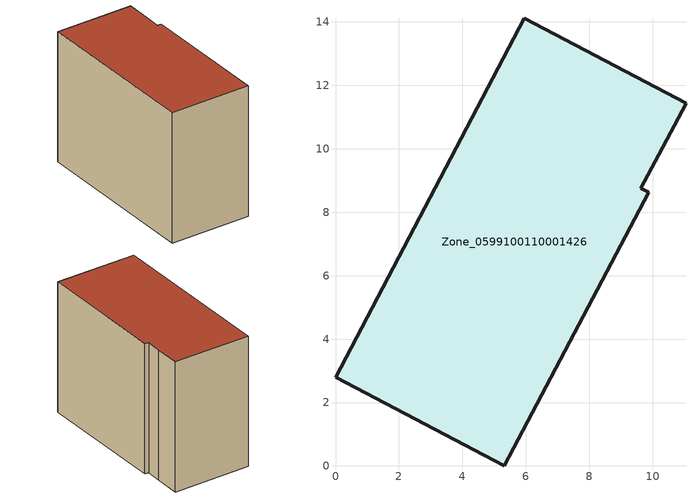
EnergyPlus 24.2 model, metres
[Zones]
Zone_0599100110001426
 floor ground (C_G): 0,2.8 5.96,14.12 11.05,11.44 10.19,9.81 9.62,8.76 9.87,8.63 5.32,0 z0
 wall outside (C_F): 5.32,0 9.87,8.63 9.62,8.76 10.19,9.81 11.05,11.44 5.96,14.12 0,2.8 5.32,0 z0:9.71
 roof outside (C_R): 5.96,14.12 0,2.8 5.32,0 9.87,8.63 9.62,8.76 10.19,9.81 11.05,11.44 z9.71
[BUILDING]
Pand.0599100110001426: North Axis=0; Terrain=City; Loads Convergence Tolerance Value=0.04; Temperature Convergence Tolerance Value=0.4; Solar Distribution=FullExterior; Maximum Number of Warmup Days=25; Minimum Number of Warmup Days=1
[Site:Location]
Rotterdam.The.Hague.AP_ZH_NLD Design_Conditions: Latitude=51.96; Longitude=4.45; Time Zone=1; Elevation=-4.5
[SITE:GROUNDTEMPERATURE:BUILDINGSURFACE]
18, 18, 18, 18, 18, 18, 18, 18, 18, 18, 18, 18
[MATERIAL] Thermal Absorptance=0.9; Solar Absorptance=0.7; Visible Absorptance=0.7
Name | Roughness | Thickness | Conductivity | Density | Specific Heat
G.TI.2015-2018 | MediumSmooth | 0.15 | 0.0428571 | 540 | 1210
F.TI.2015-2018 | Rough | 0.3 | 0.0666667 | 1920 | 840
R.TI.2015-2018 | MediumRough | 0.2 | 0.0333333 | 1500 | 1000
[CONSTRUCTION]
C_G: G.TI.2015-2018
C_F: F.TI.2015-2018
C_R: R.TI.2015-2018
[ZONE]
Zone_0599100110001426: Type=1; Multiplier=1; Ceiling Height=Autocalculate; Volume=Autocalculate; Floor Area=autocalculate; Part of Total Floor Area=Yes
[ZONEINFILTRATION:DESIGNFLOWRATE]
Infil_Zone_0599100110001426: Zone or ZoneList or Space or SpaceList=Zone_0599100110001426; Schedule=AlwaysOn; Design Flow Rate Calculation Method=Flow/Area; Flow Rate per Floor Area=0.0015; Constant Term Coefficient=1; Temperature Term Coefficient=0; Velocity Term Coefficient=0; Velocity Squared Term Coefficient=0
[HVACTEMPLATE:ZONE:IDEALLOADSAIRSYSTEM]
Zone_0599100110001426: Maximum Heating Supply Air Temperature=50; Minimum Cooling Supply Air Temperature=13; Maximum Heating Supply Air Humidity Ratio=0.0156; Minimum Cooling Supply Air Humidity Ratio=0.0077; Heating Limit=NoLimit; Cooling Limit=NoLimit; Dehumidification Control Type=ConstantSensibleHeatRatio; Cooling Sensible Heat Ratio=0.7; Dehumidification Setpoint=60; Humidification Control Type=None; Humidification Setpoint=30; Outdoor Air Method=None; Outdoor Air Flow Rate per Person=0.00944; Outdoor Air Flow Rate per Zone Floor Area=0; Outdoor Air Flow Rate per Zone=0; Demand Controlled Ventilation Type=None; Outdoor Air Economizer Type=NoEconomizer; Heat Recovery Type=None; Sensible Heat Recovery Effectiveness=0.7; Latent Heat Recovery Effectiveness=0.65
[ZONECONTROL:THERMOSTAT]
ThermostatControl_Zone_0599100110001426: Zone or ZoneList=Zone_0599100110001426; Control Type Schedule=DualSetpointControlType; Control 1=Thermostat_Zone_0599100110001426; Temperature Difference Between Cutout And Setpoint=0
[THERMOSTATSETPOINT:DUALSETPOINT]
Thermostat_Zone_0599100110001426: Heating Setpoint Temperature Schedule=HeatingSetpoint_Zone_0599100110001426; Cooling Setpoint Temperature Schedule=CoolingSetpoint_Zone_0599100110001426
[SCHEDULE:COMPACT]
HeatingSetpoint_Zone_0599100110001426: Through: 12/31, For: AllDays, Until: 24:00, 21
CoolingSetpoint_Zone_0599100110001426: Through: 12/31, For: AllDays, Until: 24:00, 24
DualSetpointControlType: Through: 12/31, For: AllDays, Until: 24:00, 4
AlwaysOn: Through: 12/31, For: AllDays, Until: 24:00, 1
